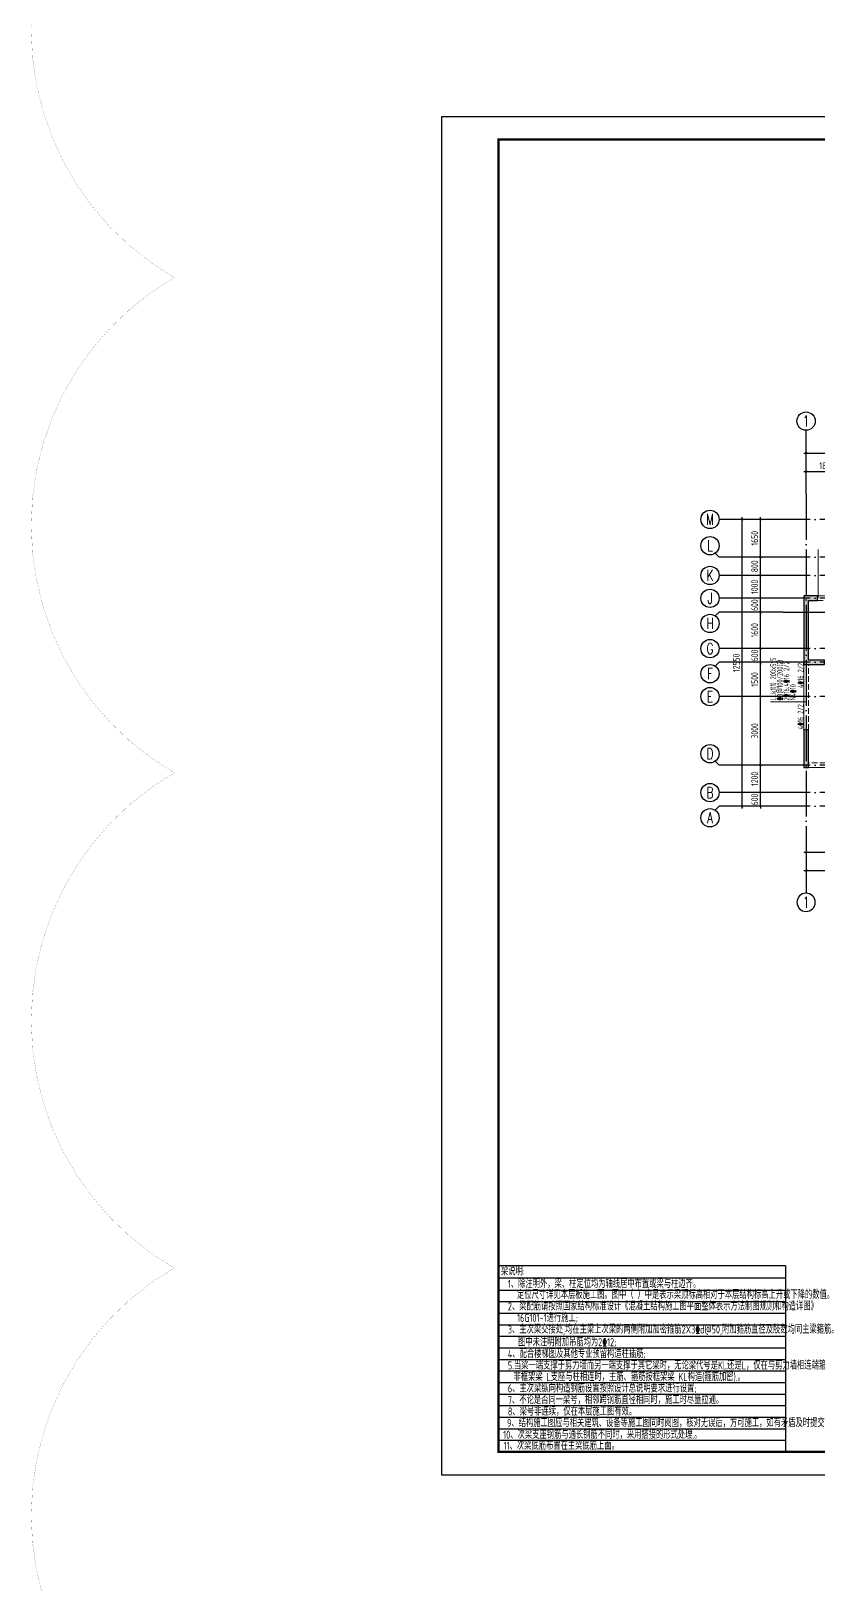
# Model space of a CAD drawing. Extents: x -668857 to 154266, y -275694 to 291306.
# Drawn here: x -143481 to -109039, y 23879 to 91847 of the extents above; entities that cross this region are included whole.
import ezdxf
from ezdxf.enums import TextEntityAlignment as Align

# ---------------------------------------------------------------- set-up
doc = ezdxf.new("R2010")
doc.units = 0
doc.header["$LTSCALE"] = 1000
doc.linetypes.add('DASH', pattern=[0.35, 0.25, -0.1])
doc.linetypes.add('DOTE', pattern=[2.42, 2, -0.2, 0.02, -0.2])
doc.layers.get('0').update_dxf_attribs({"linetype": 'CONTINUOUS'})
doc.layers.get('DEFPOINTS').update_dxf_attribs({"linetype": 'CONTINUOUS'})
for name, color, linetype in [('-TK', 7, 'CONTINUOUS'), ('A-AXIS', 1, 'CONTINUOUS'), ('A-DOTE', 10, 'DOTE'), ('AXIS_NUM', 7, 'CONTINUOUS'), ('S-L主梁线', 4, 'DASH'), ('S-L梁编号', 6, 'CONTINUOUS'), ('S-L梁配筋', 7, 'CONTINUOUS'), ('S-Q墙填充', 252, 'CONTINUOUS'), ('S-Q墙实线', 6, 'CONTINUOUS'), ('S-Y一般标注', 3, 'CONTINUOUS'), ('S-文字', 7, 'CONTINUOUS'), ('S-表格线', 54, 'CONTINUOUS')]:
    doc.layers.add(name, color=color, linetype=linetype)
doc.layers.add('审图修改', color=2, linetype='CONTINUOUS', plot=False)
doc.styles.add('TSSD_Axis', font='complex.shx', dxfattribs={"width": 0.7, "bigfont": 'hztxt.shx'})
doc.styles.add('TSSD_DIMENSION', font='Tssdeng.shx', dxfattribs={"width": 0.7, "bigfont": 'tssdchn.shx'})
doc.styles.add('TSSD_REIN', font='tssdeng.shx', dxfattribs={"width": 0.7, "height": 300, "bigfont": 'tssdchn.shx'})
doc.dimstyles.new('TSSD_100_100', dxfattribs={"dimtxt": 300, "dimasz": 100, "dimexe": 100, "dimexo": 250, "dimgap": 100, "dimtad": 1, "dimdec": 0, "dimzin": 0, "dimdsep": 46, "dimtxsty": 'TSSD_DIMENSION', "dimblk": 'ARCHTICK', "dimcen": 0, "dimdle": 100, "dimclrt": 7, "dimadec": 0, "dimazin": 0, "dimtfac": 1, "dimtdec": 0, "dimtix": 1, "dimtmove": 2, "dimatfit": 3, "dimldrblk": 'ARCHTICK', "dimfxl": 0, "dimtolj": 1, "dimtzin": 0, "dimarcsym": 0})

# ---------------------------------------------------------------- blocks, each defined once
blk = doc.blocks.new('A1')
blk.add_lwpolyline([(0, 59400), (0, 0), (84100, 0), (84100, 59400)], close=True)
at = {"const_width": 100}
blk.add_lwpolyline([(2500, 58400), (2500, 1000), (83100, 1000), (83100, 58400)], close=True, dxfattribs=at)
blk = doc.blocks.new('ts_axno')
at = {"color": 0, "linetype": 'ByBlock', "lineweight": -2}
blk.add_circle((0, 0), 0.5, dxfattribs=at)
at = {"color": 0, "linetype": 'ByBlock', "lineweight": -2, "style": 'TSSD_Axis', "width": 0.7}
blk.add_attdef('A', text='', height=0.6, dxfattribs=at).set_placement((0, 0), align=Align.MIDDLE_CENTER)
blk = doc.blocks.new('_ArchTick')
at = {"color": 0, "linetype": 'ByBlock', "const_width": 0.15}
blk.add_lwpolyline([(-0.5, -0.5), (0.5, 0.5)], dxfattribs=at)
blk = doc.blocks.new('*D151')
at = {"layer": 'DEFPOINTS', "color": 0}
for p in [(6400, 19250), (4600, 18250), (6400, 18250)]:
    blk.add_point(p, dxfattribs=at)
at = {"layer": 'S-Y一般标注', "color": 0, "lineweight": -2}
for p, q in [((4500, 19250), (6500, 19250)), ((4600, 18500), (4600, 19350)), ((6400, 18500), (6400, 19350))]:
    blk.add_line(p, q, dxfattribs=at)
at = {"layer": 'S-Y一般标注', "color": 0, "lineweight": -2, "xscale": 100, "yscale": 100, "zscale": 100, "rotation": 180}
blk.add_blockref('_ArchTick', (4600, 19250), dxfattribs=at)
at = {"layer": 'S-Y一般标注', "color": 0, "lineweight": -2, "xscale": 100, "yscale": 100, "zscale": 100}
blk.add_blockref('_ArchTick', (6400, 19250), dxfattribs=at)
at = {"layer": 'S-Y一般标注', "color": 7, "insert": (5500, 19500), "char_height": 300, "attachment_point": 5, "style": 'TSSD_DIMENSION'}
blk.add_mtext('\\A1;1800', dxfattribs=at)
blk = doc.blocks.new('*D173')
at = {"layer": 'DEFPOINTS', "color": 0}
for p in [(54600, 20050), (4600, 18250), (54600, 18250)]:
    blk.add_point(p, dxfattribs=at)
at = {"layer": 'S-Y一般标注', "color": 0, "lineweight": -2}
for p, q in [((4500, 20050), (54700, 20050)), ((4600, 18500), (4600, 20150)), ((54600, 18500), (54600, 20150))]:
    blk.add_line(p, q, dxfattribs=at)
at = {"layer": 'S-Y一般标注', "color": 0, "lineweight": -2, "xscale": 100, "yscale": 100, "zscale": 100, "rotation": 180}
blk.add_blockref('_ArchTick', (4600, 20050), dxfattribs=at)
at = {"layer": 'S-Y一般标注', "color": 0, "lineweight": -2, "xscale": 100, "yscale": 100, "zscale": 100}
blk.add_blockref('_ArchTick', (54600, 20050), dxfattribs=at)
at = {"layer": 'S-Y一般标注', "color": 7, "insert": (29600, 20300), "char_height": 300, "attachment_point": 5, "style": 'TSSD_DIMENSION'}
blk.add_mtext('\\A1;50000', dxfattribs=at)
blk = doc.blocks.new('*D174')
at = {"layer": 'DEFPOINTS', "color": 0}
for p in [(2600, 5200), (3600, 5200), (3600, 4600)]:
    blk.add_point(p, dxfattribs=at)
at = {"layer": 'S-Y一般标注', "color": 0, "lineweight": -2}
for p, q in [((3350, 5200), (2500, 5200)), ((2600, 5200), (2600, 5300)), ((2600, 4600), (2600, 5200)), ((3350, 4600), (2500, 4600)), ((2600, 4600), (2600, 4500))]:
    blk.add_line(p, q, dxfattribs=at)
at = {"layer": 'S-Y一般标注', "color": 0, "lineweight": -2, "xscale": 100, "yscale": 100, "zscale": 100}
for p, rotation in [((2600, 5200), 270), ((2600, 4600), 90)]:
    blk.add_blockref('_ArchTick', p, dxfattribs=dict(at, rotation=rotation))
at = {"layer": 'S-Y一般标注', "color": 7, "insert": (2350, 4900), "char_height": 300, "attachment_point": 5, "rotation": 90, "style": 'TSSD_DIMENSION'}
blk.add_mtext('\\A1;600', dxfattribs=at)
blk = doc.blocks.new('*D175')
at = {"layer": 'DEFPOINTS', "color": 0}
for p in [(2600, 10900), (3600, 10900), (3600, 9400)]:
    blk.add_point(p, dxfattribs=at)
at = {"layer": 'S-Y一般标注', "color": 0, "lineweight": -2}
for p, q in [((3350, 10900), (2500, 10900)), ((2600, 9300), (2600, 11000)), ((3350, 9400), (2500, 9400))]:
    blk.add_line(p, q, dxfattribs=at)
at = {"layer": 'S-Y一般标注', "color": 0, "lineweight": -2, "xscale": 100, "yscale": 100, "zscale": 100}
for p, rotation in [((2600, 10900), 90), ((2600, 9400), 270)]:
    blk.add_blockref('_ArchTick', p, dxfattribs=dict(at, rotation=rotation))
at = {"layer": 'S-Y一般标注', "color": 7, "insert": (2350, 10150), "char_height": 300, "attachment_point": 5, "rotation": 90, "style": 'TSSD_DIMENSION'}
blk.add_mtext('\\A1;1500', dxfattribs=at)
blk = doc.blocks.new('*D176')
at = {"layer": 'DEFPOINTS', "color": 0}
for p in [(2600, 11500), (3600, 11500), (3600, 10900)]:
    blk.add_point(p, dxfattribs=at)
at = {"layer": 'S-Y一般标注', "color": 0, "lineweight": -2}
for p, q in [((2600, 11500), (2600, 11600)), ((3350, 11500), (2500, 11500)), ((3350, 10900), (2500, 10900)), ((2600, 10900), (2600, 11500)), ((2600, 10900), (2600, 10800))]:
    blk.add_line(p, q, dxfattribs=at)
at = {"layer": 'S-Y一般标注', "color": 0, "lineweight": -2, "xscale": 100, "yscale": 100, "zscale": 100}
for p, rotation in [((2600, 11500), 270), ((2600, 10900), 90)]:
    blk.add_blockref('_ArchTick', p, dxfattribs=dict(at, rotation=rotation))
at = {"layer": 'S-Y一般标注', "color": 7, "insert": (2350, 11200), "char_height": 300, "attachment_point": 5, "rotation": 90, "style": 'TSSD_DIMENSION'}
blk.add_mtext('\\A1;600', dxfattribs=at)
blk = doc.blocks.new('*D177')
at = {"layer": 'DEFPOINTS', "color": 0}
for p in [(2600, 13100), (3600, 13100), (3600, 11500)]:
    blk.add_point(p, dxfattribs=at)
at = {"layer": 'S-Y一般标注', "color": 0, "lineweight": -2}
for p, q in [((3350, 13100), (2500, 13100)), ((2600, 11400), (2600, 13200)), ((3350, 11500), (2500, 11500))]:
    blk.add_line(p, q, dxfattribs=at)
at = {"layer": 'S-Y一般标注', "color": 0, "lineweight": -2, "xscale": 100, "yscale": 100, "zscale": 100}
for p, rotation in [((2600, 13100), 90), ((2600, 11500), 270)]:
    blk.add_blockref('_ArchTick', p, dxfattribs=dict(at, rotation=rotation))
at = {"layer": 'S-Y一般标注', "color": 7, "insert": (2350, 12300), "char_height": 300, "attachment_point": 5, "rotation": 90, "style": 'TSSD_DIMENSION'}
blk.add_mtext('\\A1;1600', dxfattribs=at)
blk = doc.blocks.new('*D178')
at = {"layer": 'DEFPOINTS', "color": 0}
for p in [(2600, 13700), (3600, 13700), (3600, 13100)]:
    blk.add_point(p, dxfattribs=at)
at = {"layer": 'S-Y一般标注', "color": 0, "lineweight": -2}
for p, q in [((3350, 13700), (2500, 13700)), ((2600, 13700), (2600, 13800)), ((2600, 13100), (2600, 13700)), ((3350, 13100), (2500, 13100)), ((2600, 13100), (2600, 13000))]:
    blk.add_line(p, q, dxfattribs=at)
at = {"layer": 'S-Y一般标注', "color": 0, "lineweight": -2, "xscale": 100, "yscale": 100, "zscale": 100}
for p, rotation in [((2600, 13700), 270), ((2600, 13100), 90)]:
    blk.add_blockref('_ArchTick', p, dxfattribs=dict(at, rotation=rotation))
at = {"layer": 'S-Y一般标注', "color": 7, "insert": (2350, 13400), "char_height": 300, "attachment_point": 5, "rotation": 90, "style": 'TSSD_DIMENSION'}
blk.add_mtext('\\A1;600', dxfattribs=at)
blk = doc.blocks.new('*D179')
at = {"layer": 'DEFPOINTS', "color": 0}
for p in [(2600, 14700), (3600, 14700), (3600, 13700)]:
    blk.add_point(p, dxfattribs=at)
at = {"layer": 'S-Y一般标注', "color": 0, "lineweight": -2}
for p, q in [((3350, 14700), (2500, 14700)), ((2600, 13600), (2600, 14800)), ((3350, 13700), (2500, 13700))]:
    blk.add_line(p, q, dxfattribs=at)
at = {"layer": 'S-Y一般标注', "color": 0, "lineweight": -2, "xscale": 100, "yscale": 100, "zscale": 100}
for p, rotation in [((2600, 14700), 90), ((2600, 13700), 270)]:
    blk.add_blockref('_ArchTick', p, dxfattribs=dict(at, rotation=rotation))
at = {"layer": 'S-Y一般标注', "color": 7, "insert": (2350, 14200), "char_height": 300, "attachment_point": 5, "rotation": 90, "style": 'TSSD_DIMENSION'}
blk.add_mtext('\\A1;1000', dxfattribs=at)
blk = doc.blocks.new('*D180')
at = {"layer": 'DEFPOINTS', "color": 0}
for p in [(1800, 17150), (3600, 17150), (3600, 4600)]:
    blk.add_point(p, dxfattribs=at)
at = {"layer": 'S-Y一般标注', "color": 0, "lineweight": -2}
for p, q in [((3350, 17150), (1700, 17150)), ((1800, 4500), (1800, 17250)), ((3350, 4600), (1700, 4600))]:
    blk.add_line(p, q, dxfattribs=at)
at = {"layer": 'S-Y一般标注', "color": 0, "lineweight": -2, "xscale": 100, "yscale": 100, "zscale": 100}
for p, rotation in [((1800, 17150), 90), ((1800, 4600), 270)]:
    blk.add_blockref('_ArchTick', p, dxfattribs=dict(at, rotation=rotation))
at = {"layer": 'S-Y一般标注', "color": 7, "insert": (1550, 10875), "char_height": 300, "attachment_point": 5, "rotation": 90, "style": 'TSSD_DIMENSION'}
blk.add_mtext('\\A1;12550', dxfattribs=at)
blk = doc.blocks.new('*D181')
at = {"layer": 'DEFPOINTS', "color": 0}
for p in [(2600, 15500), (3600, 15500), (3600, 14700)]:
    blk.add_point(p, dxfattribs=at)
at = {"layer": 'S-Y一般标注', "color": 0, "lineweight": -2}
for p, q in [((3350, 15500), (2500, 15500)), ((2600, 14600), (2600, 15600)), ((3350, 14700), (2500, 14700))]:
    blk.add_line(p, q, dxfattribs=at)
at = {"layer": 'S-Y一般标注', "color": 0, "lineweight": -2, "xscale": 100, "yscale": 100, "zscale": 100}
for p, rotation in [((2600, 15500), 90), ((2600, 14700), 270)]:
    blk.add_blockref('_ArchTick', p, dxfattribs=dict(at, rotation=rotation))
at = {"layer": 'S-Y一般标注', "color": 7, "insert": (2350, 15100), "char_height": 300, "attachment_point": 5, "rotation": 90, "style": 'TSSD_DIMENSION'}
blk.add_mtext('\\A1;800', dxfattribs=at)
blk = doc.blocks.new('*D182')
at = {"layer": 'DEFPOINTS', "color": 0}
for p in [(2600, 6400), (3600, 6400), (3600, 5200)]:
    blk.add_point(p, dxfattribs=at)
at = {"layer": 'S-Y一般标注', "color": 0, "lineweight": -2}
for p, q in [((3350, 6400), (2500, 6400)), ((2600, 5100), (2600, 6500)), ((3350, 5200), (2500, 5200))]:
    blk.add_line(p, q, dxfattribs=at)
at = {"layer": 'S-Y一般标注', "color": 0, "lineweight": -2, "xscale": 100, "yscale": 100, "zscale": 100}
for p, rotation in [((2600, 6400), 90), ((2600, 5200), 270)]:
    blk.add_blockref('_ArchTick', p, dxfattribs=dict(at, rotation=rotation))
at = {"layer": 'S-Y一般标注', "color": 7, "insert": (2350, 5800), "char_height": 300, "attachment_point": 5, "rotation": 90, "style": 'TSSD_DIMENSION'}
blk.add_mtext('\\A1;1200', dxfattribs=at)
blk = doc.blocks.new('*D183')
at = {"layer": 'DEFPOINTS', "color": 0}
for p in [(2600, 9400), (3600, 9400), (3600, 6400)]:
    blk.add_point(p, dxfattribs=at)
at = {"layer": 'S-Y一般标注', "color": 0, "lineweight": -2}
for p, q in [((3350, 9400), (2500, 9400)), ((2600, 6300), (2600, 9500)), ((3350, 6400), (2500, 6400))]:
    blk.add_line(p, q, dxfattribs=at)
at = {"layer": 'S-Y一般标注', "color": 0, "lineweight": -2, "xscale": 100, "yscale": 100, "zscale": 100}
for p, rotation in [((2600, 9400), 90), ((2600, 6400), 270)]:
    blk.add_blockref('_ArchTick', p, dxfattribs=dict(at, rotation=rotation))
at = {"layer": 'S-Y一般标注', "color": 7, "insert": (2350, 7900), "char_height": 300, "attachment_point": 5, "rotation": 90, "style": 'TSSD_DIMENSION'}
blk.add_mtext('\\A1;3000', dxfattribs=at)
blk = doc.blocks.new('*D196')
at = {"layer": 'DEFPOINTS', "color": 0}
for p in [(4600, 3600), (54600, 3600), (54600, 1800)]:
    blk.add_point(p, dxfattribs=at)
at = {"layer": 'S-Y一般标注', "color": 0, "lineweight": -2}
for p, q in [((4600, 3350), (4600, 1700)), ((54600, 3350), (54600, 1700)), ((4500, 1800), (54700, 1800))]:
    blk.add_line(p, q, dxfattribs=at)
at = {"layer": 'S-Y一般标注', "color": 0, "lineweight": -2, "xscale": 100, "yscale": 100, "zscale": 100, "rotation": 180}
blk.add_blockref('_ArchTick', (4600, 1800), dxfattribs=at)
at = {"layer": 'S-Y一般标注', "color": 0, "lineweight": -2, "xscale": 100, "yscale": 100, "zscale": 100}
blk.add_blockref('_ArchTick', (54600, 1800), dxfattribs=at)
at = {"layer": 'S-Y一般标注', "color": 7, "insert": (29600, 2050), "char_height": 300, "attachment_point": 5, "style": 'TSSD_DIMENSION'}
blk.add_mtext('\\A1;50000', dxfattribs=at)
blk = doc.blocks.new('*D198')
at = {"layer": 'DEFPOINTS', "color": 0}
for p in [(4600, 3600), (8100, 3600), (8100, 2600)]:
    blk.add_point(p, dxfattribs=at)
at = {"layer": 'S-Y一般标注', "color": 0, "lineweight": -2}
for p, q in [((4600, 3350), (4600, 2500)), ((8100, 3350), (8100, 2500)), ((4500, 2600), (8200, 2600))]:
    blk.add_line(p, q, dxfattribs=at)
at = {"layer": 'S-Y一般标注', "color": 0, "lineweight": -2, "xscale": 100, "yscale": 100, "zscale": 100, "rotation": 180}
blk.add_blockref('_ArchTick', (4600, 2600), dxfattribs=at)
at = {"layer": 'S-Y一般标注', "color": 0, "lineweight": -2, "xscale": 100, "yscale": 100, "zscale": 100}
blk.add_blockref('_ArchTick', (8100, 2600), dxfattribs=at)
at = {"layer": 'S-Y一般标注', "color": 7, "insert": (6350, 2850), "char_height": 300, "attachment_point": 5, "style": 'TSSD_DIMENSION'}
blk.add_mtext('\\A1;3500', dxfattribs=at)
blk = doc.blocks.new('*D212')
at = {"layer": 'DEFPOINTS', "color": 0}
for p in [(2600, 17150), (3600, 17150), (3600, 15500)]:
    blk.add_point(p, dxfattribs=at)
at = {"layer": 'S-Y一般标注', "color": 0, "lineweight": -2}
for p, q in [((3350, 17150), (2500, 17150)), ((2600, 15400), (2600, 17250)), ((3350, 15500), (2500, 15500))]:
    blk.add_line(p, q, dxfattribs=at)
at = {"layer": 'S-Y一般标注', "color": 0, "lineweight": -2, "xscale": 100, "yscale": 100, "zscale": 100}
for p, rotation in [((2600, 17150), 90), ((2600, 15500), 270)]:
    blk.add_blockref('_ArchTick', p, dxfattribs=dict(at, rotation=rotation))
at = {"layer": 'S-Y一般标注', "color": 7, "insert": (2350, 16325), "char_height": 300, "attachment_point": 5, "rotation": 90, "style": 'TSSD_DIMENSION'}
blk.add_mtext('\\A1;1650', dxfattribs=at)
blk = doc.blocks.new('20210807.15312791')
at = {"layer": 'S-Q墙填充'}
h = blk.add_hatch(color=252, dxfattribs=at)
h.dxf.hatch_style = 1
h.paths.add_polyline_path([(61116, 65940), (61516, 65940), (61516, 66140), (60916, 66140), (60916, 63140), (61816, 63140), (61816, 63340), (61116, 63340)])
h = blk.add_hatch(color=252, dxfattribs=at)
h.dxf.hatch_style = 1
h.paths.add_polyline_path([(61116, 58640), (61116, 60290), (60916, 60290), (60916, 58640)])
at = {"layer": 'S-L主梁线', "linetype": 'ByBlock', "lineweight": 18}
for p, q in [((62416, 66140), (61516, 66140)), ((60916, 63140), (60916, 60290)), ((61116, 58640), (63616, 58640))]:
    blk.add_line(p, q, dxfattribs=at)
at = {"layer": 'S-L主梁线', "linetype": 'DASH', "lineweight": 18}
for p, q in [((61516, 65940), (62416, 65940)), ((61116, 60290), (61116, 63140)), ((63616, 58840), (61116, 58840))]:
    blk.add_line(p, q, dxfattribs=at)
at = {"layer": 'S-Q墙实线'}
for points in [[(61116, 65940), (61516, 65940), (61516, 66140), (60916, 66140), (60916, 63140), (61816, 63140), (61816, 63340), (61116, 63340)], [(61116, 58640), (61116, 60290), (60916, 60290), (60916, 58640)]]:
    blk.add_lwpolyline(points, close=True, dxfattribs=at)
blk = doc.blocks.new('20210726.16395156')
at = {"layer": 'A-AXIS'}
for p, q in [((4600, 18249.9), (4600, 21049.9)), ((3600, 17150), (800, 17150)), ((800, 15500), (628.4, 15671.7)), ((3600, 15500), (800, 15500)), ((3600, 14700), (800, 14700)), ((3600, 13700), (800, 13700)), ((800, 13100.3), (628.4, 12928.7)), ((3600, 13100.3), (800, 13100.3)), ((800, 10900), (628.4, 10728.4)), ((3600, 11500), (800, 11500)), ((3600, 10900), (800, 10900)), ((3600, 9400), (800, 9400)), ((800, 6400), (628.4, 6571.7)), ((3600, 6400), (800, 6400)), ((3600, 5200), (800, 5200)), ((800, 4600), (628.4, 4428.4)), ((3600, 4600), (800, 4600)), ((4600, 3600), (4600, 800))]:
    blk.add_line(p, q, dxfattribs=at)
at = {"layer": 'A-DOTE'}
for p, q in [((4600, 18249.9), (4600, 3600)), ((55600, 17150), (3600, 17150)), ((55600, 15500), (3600, 15500)), ((55600, 14700), (3600, 14700)), ((55600, 13700), (3600, 13700)), ((3600, 13100.3), (55600, 13100.3)), ((55600, 11500), (3600, 11500)), ((55600, 10900), (3600, 10900)), ((55600, 9400), (3600, 9400)), ((55600, 6400), (3600, 6400)), ((55600, 5200), (3600, 5200)), ((55600, 4600), (3600, 4600))]:
    blk.add_line(p, q, dxfattribs=at)
at = {"layer": 'A-AXIS'}
ref = blk.add_blockref('ts_axno', (4600, 21449.9), dxfattribs=dict(at, xscale=800, yscale=800, zscale=800))
ref.add_attrib('1', '1', dxfattribs={"layer": 'AXIS_NUM', "height": 480, "style": 'TSSD_Axis', "width": 0.7}).set_placement((4600, 21449.9), align=Align.MIDDLE_CENTER)
ref = blk.add_blockref('ts_axno', (400, 17150), dxfattribs=dict(at, xscale=800, yscale=800, zscale=800))
ref.add_attrib('G', 'M', dxfattribs={"layer": 'AXIS_NUM', "height": 480, "style": 'TSSD_Axis', "width": 0.7}).set_placement((400, 17150), align=Align.MIDDLE_CENTER)
ref = blk.add_blockref('ts_axno', (400, 16000), dxfattribs=dict(at, xscale=800, yscale=800, zscale=800))
ref.add_attrib('G', 'L', dxfattribs={"layer": 'AXIS_NUM', "height": 480, "style": 'TSSD_Axis', "width": 0.7}).set_placement((400, 16000), align=Align.MIDDLE_CENTER)
ref = blk.add_blockref('ts_axno', (400, 14700), dxfattribs=dict(at, xscale=800, yscale=800, zscale=800))
ref.add_attrib('G', 'K', dxfattribs={"layer": 'AXIS_NUM', "height": 480, "style": 'TSSD_Axis', "width": 0.7}).set_placement((400, 14700), align=Align.MIDDLE_CENTER)
ref = blk.add_blockref('ts_axno', (400, 13700), dxfattribs=dict(at, xscale=800, yscale=800, zscale=800))
ref.add_attrib('G', 'J', dxfattribs={"layer": 'AXIS_NUM', "height": 480, "style": 'TSSD_Axis', "width": 0.7}).set_placement((400, 13700), align=Align.MIDDLE_CENTER)
ref = blk.add_blockref('ts_axno', (400, 12600.3), dxfattribs=dict(at, xscale=800, yscale=800, zscale=800))
ref.add_attrib('C', 'H', dxfattribs={"layer": 'AXIS_NUM', "height": 480, "style": 'TSSD_Axis', "width": 0.7}).set_placement((400, 12600.3), align=Align.MIDDLE_CENTER)
ref = blk.add_blockref('ts_axno', (400, 11500), dxfattribs=dict(at, xscale=800, yscale=800, zscale=800))
ref.add_attrib('D', 'G', dxfattribs={"layer": 'AXIS_NUM', "height": 480, "style": 'TSSD_Axis', "width": 0.7}).set_placement((400, 11500), align=Align.MIDDLE_CENTER)
ref = blk.add_blockref('ts_axno', (400, 10400), dxfattribs=dict(at, xscale=800, yscale=800, zscale=800))
ref.add_attrib('C', 'F', dxfattribs={"layer": 'AXIS_NUM', "height": 480, "style": 'TSSD_Axis', "width": 0.7}).set_placement((400, 10400), align=Align.MIDDLE_CENTER)
ref = blk.add_blockref('ts_axno', (400, 9400), dxfattribs=dict(at, xscale=800, yscale=800, zscale=800))
ref.add_attrib('B', 'E', dxfattribs={"layer": 'AXIS_NUM', "height": 480, "style": 'TSSD_Axis', "width": 0.7}).set_placement((400, 9400), align=Align.MIDDLE_CENTER)
ref = blk.add_blockref('ts_axno', (400, 6900), dxfattribs=dict(at, xscale=800, yscale=800, zscale=800, rotation=180))
ref.add_attrib('C', 'D', dxfattribs={"layer": 'AXIS_NUM', "height": 480, "style": 'TSSD_Axis', "width": 0.7}).set_placement((400, 6900), align=Align.MIDDLE_CENTER)
ref = blk.add_blockref('ts_axno', (400, 5200), dxfattribs=dict(at, xscale=800, yscale=800, zscale=800))
ref.add_attrib('A', 'B', dxfattribs={"layer": 'AXIS_NUM', "height": 480, "style": 'TSSD_Axis', "width": 0.7}).set_placement((400, 5200), align=Align.MIDDLE_CENTER)
ref = blk.add_blockref('ts_axno', (400, 4100), dxfattribs=dict(at, xscale=800, yscale=800, zscale=800))
ref.add_attrib('F', 'A', dxfattribs={"layer": 'AXIS_NUM', "height": 480, "style": 'TSSD_Axis', "width": 0.7}).set_placement((400, 4100), align=Align.MIDDLE_CENTER)
ref = blk.add_blockref('ts_axno', (4600, 400), dxfattribs=dict(at, xscale=-800, yscale=800, zscale=800, rotation=180))
ref.add_attrib('1', '1', dxfattribs={"layer": 'AXIS_NUM', "height": 480, "style": 'TSSD_Axis', "width": 0.7}).set_placement((4600, 400), align=Align.MIDDLE_CENTER)
at = {"layer": 'S-Y一般标注'}
for base, p1, p2, picture, middle in [((54600, 20049.9), (4600, 18249.9), (54600, 18249.9), '*D173', (29600, 20299.9)), ((6400, 19249.9), (4600, 18249.9), (6400, 18249.9), '*D151', (5500, 19499.9)), ((54600, 1800), (4600, 3600), (54600, 3600), '*D196', (29600, 2050)), ((8100, 2600), (4600, 3600), (8100, 3600), '*D198', (6350, 2850))]:
    dim = blk.add_linear_dim(base=base, p1=p1, p2=p2, dimstyle='TSSD_100_100', dxfattribs=at)
    dim.commit()
    dim.dimension.update_dxf_attribs({"geometry": picture, "text_midpoint": middle})
for base, p1, p2, picture, middle in [((1800, 17150), (3600, 4600), (3600, 17150), '*D180', (1550, 10875)), ((2600, 17150), (3600, 15500), (3600, 17150), '*D212', (2350, 16325)), ((2600, 15500), (3600, 14700), (3600, 15500), '*D181', (2350, 15100)), ((2600, 14700), (3600, 13700), (3600, 14700), '*D179', (2350, 14200)), ((2600, 13700), (3600, 13100.3), (3600, 13700), '*D178', (2350, 13400.2)), ((2600, 13100.3), (3600, 11500), (3600, 13100.3), '*D177', (2350, 12300.2)), ((2600, 11500), (3600, 10900), (3600, 11500), '*D176', (2350, 11200)), ((2600, 10900), (3600, 9400), (3600, 10900), '*D175', (2350, 10150)), ((2600, 9400), (3600, 6400), (3600, 9400), '*D183', (2350, 7900)), ((2600, 6400), (3600, 5200), (3600, 6400), '*D182', (2350, 5800)), ((2600, 5200), (3600, 4600), (3600, 5200), '*D174', (2350, 4900))]:
    dim = blk.add_linear_dim(base=base, p1=p1, p2=p2, angle=90, dimstyle='TSSD_100_100', dxfattribs=at)
    dim.commit()
    dim.dimension.update_dxf_attribs({"geometry": picture, "text_midpoint": middle})

msp = doc.modelspace()

# ---------------------------------------------------------------- linework, layer by layer
at = {"layer": 'S-L梁编号', "lineweight": 18}
for p, q in [((-109069.74, 67036.12), (-109069.74, 69167.98)), ((-109599.28, 62503.38), (-111162.31, 62503.38))]:
    msp.add_line(p, q, dxfattribs=at)
at = {"layer": 'S-表格线'}
for p, q in [((-123041.57, 37846.17), (-123041.57, 29699.67)), ((-123041.57, 37846.17), (-110502.32, 37846.17)), ((-110502.32, 37846.17), (-110502.32, 29699.67)), ((-123041.57, 37311.42), (-110502.32, 37311.42)), ((-123041.57, 36776.67), (-110502.32, 36776.67)), ((-123041.57, 36271.17), (-110502.32, 36271.17)), ((-123041.57, 35765.67), (-110502.32, 35765.67)), ((-123041.57, 35260.17), (-110502.32, 35260.17)), ((-123041.57, 34754.67), (-110502.32, 34754.67)), ((-123041.57, 34249.17), (-110502.32, 34249.17)), ((-123041.57, 33743.67), (-110502.32, 33743.67)), ((-123041.57, 33238.17), (-110502.32, 33238.17)), ((-123041.57, 32732.67), (-110502.32, 32732.67)), ((-123041.57, 32227.17), (-110502.32, 32227.17)), ((-123041.57, 31721.67), (-110502.32, 31721.67)), ((-123041.57, 31216.17), (-110502.32, 31216.17)), ((-123041.57, 30710.67), (-110502.32, 30710.67)), ((-123041.57, 30205.17), (-110502.32, 30205.17)), ((-123041.57, 29699.67), (-110502.32, 29699.67))]:
    msp.add_line(p, q, dxfattribs=at)
at = {"layer": '审图修改', "const_width": 5}
msp.add_lwpolyline([(-137220.93, 16079.09, -0.57735027), (-137220.93, 37741.36, -0.57735027), (-137220.93, 59403.64, -0.57735027), (-137220.93, 81065.92, -0.57735027), (-137220.93, 102728.19, -0.57735027), (-137220.93, 124390.47, -0.57735027), (-137220.93, 146052.75, -0.57735027), (-137220.93, 167715.02, -0.57735027), (-137220.93, 189377.3, -0.57735027), (-137220.93, 211039.58, -0.57735027), (-137220.93, 232701.85, -0.57735027), (-137220.93, 232701.85, -0.57735027)], format="xyb", dxfattribs=at)

# ---------------------------------------------------------------- block references
at = {"layer": '-TK'}
msp.add_blockref('A1', (-125541.57, 28699.67), dxfattribs=at)
at = {"layer": 'A-DOTE'}
msp.add_blockref('20210726.16395156', (-114199.28, 53336.08), dxfattribs=at)
at = {"layer": 'S-Q墙填充'}
msp.add_blockref('20210807.15312791', (-170614.93, 996.58), dxfattribs=at)

# ---------------------------------------------------------------- texts
at = {"layer": 'S-L梁编号', "color": 6, "style": 'TSSD_REIN', "width": 0.7}
msp.add_text('LLk1(1) 200x515', height=250, rotation=90, dxfattribs=at).set_placement((-110912.31, 62565.88))
at = {"layer": 'S-L梁配筋', "color": 7, "style": 'TSSD_REIN', "width": 0.7}
for s, p in [('%%1328@100/200(2)', (-110624.81, 62565.88)), ('2%%13216;4%%13216 2/2', (-110337.31, 62565.88)), ('4%%13216 2/2', (-109716.82, 63112.6)), ('N4%%13210', (-110049.81, 62565.88)), ('4%%13216 2/2', (-109716.82, 61303.77))]:
    msp.add_text(s, height=250, rotation=90, dxfattribs=at).set_placement(p)
at = {"layer": 'S-文字', "style": 'TSSD_REIN', "width": 0.7}
for s, p in [('梁说明:  ', (-122938.48, 37426.4)), ('1、除注明外，梁、柱定位均为轴线居中布置或梁与柱边齐。', (-122638.63, 36870.99)), ('定位尺寸详见本层板施工图。图中（ ）中是表示梁顶标高相对于本层结构标高上升或下降的数值。', (-122235.85, 36394.74)), ('2、梁配筋请按照国家结构标准设计《混凝土结构施工图平面整体表示方法制图规则和构造详图》', (-122638.63, 35889.24)), ('16G101-1进行施工;', (-122235.62, 35383.74)), ('3、主次梁交接处,均在主梁上次梁的两侧附加加密箍筋2X3\x84d@50,附加箍筋直径及肢数均同主梁箍筋。', (-122638.63, 34878.24)), ('图中未注明附加吊筋均为2%%13212;', (-122190.99, 34321.4)), ('4、配合楼梯图及其他专业预留构造柱插筋;', (-122638.63, 33810.49)), ('5.当梁一端支撑于剪力墙而另一端支撑于其它梁时，无论梁代号是KL还是L，仅在与剪力墙相连端箍筋加密。', (-122638.63, 33304.99)), ('6、主次梁纵向构造钢筋设置按照设计总说明要求进行设置;', (-122638.63, 32302.49)), ('非框架梁 L支座与柱相连时，主筋、箍筋按框架梁 KL构造(箍筋加密).。', (-122391.52, 32801.3)), ('7、不论是否同一梁号，相邻跨钢筋直径相同时，施工时尽量拉通。', (-122638.63, 31796.99)), ('8、梁号非连续，仅在本层施工图有效。', (-122638.63, 31291.49)), ('10、次梁支座钢筋与通长钢筋不同时，采用搭接的形式处理.。', (-122840.29, 30274.71)), ('9、结构施工图应与相关建筑、设备等施工图同时阅图，核对无误后，方可施工，如有矛盾及时提交设计单位复核。', (-122674.34, 30785.99)), ('11、次梁底筋布置在主梁底筋上面。', (-122821.6, 29793.77))]:
    msp.add_text(s, height=350, dxfattribs=at).set_placement(p)

doc.saveas('drawing.dxf')
